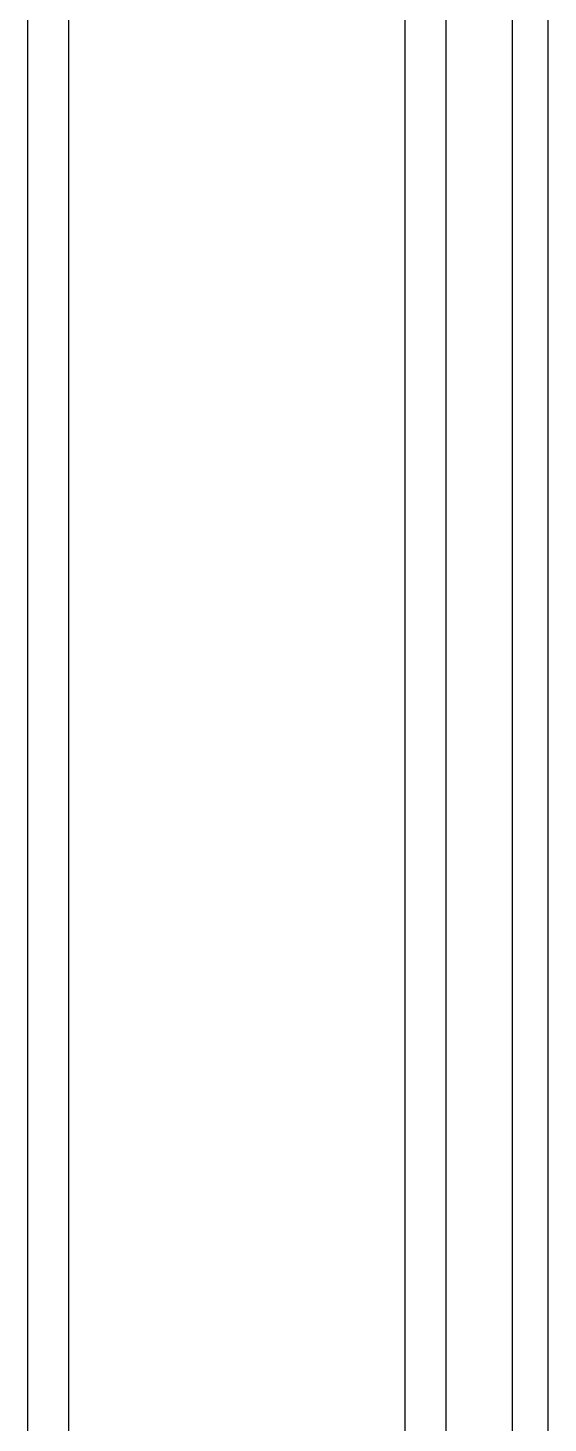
# Model space of a CAD drawing. Extents: x 1031190 to 1725648, y 733081 to 1571294.
# Drawn here: x 1136668 to 1137122, y 1236580 to 1237797 of the extents above; entities that cross this region are included whole.
import ezdxf

# ---------------------------------------------------------------- set-up
doc = ezdxf.new("R2010")
doc.units = 0
doc.header["$LTSCALE"] = 1000
doc.header["$MEASUREMENT"] = 0

msp = doc.modelspace()

# ---------------------------------------------------------------- linework, layer by layer
at = {"linetype": 'Continuous'}
for p, q in [((1137121.8, 1235660.5), (1137121.8, 1238674.2)), ((1137090.6, 1236243.7), (1137090.6, 1238542.7)), ((1136668, 1235399), (1136668, 1238358.6)), ((1136703.6, 1235399), (1136703.6, 1238358.6)), ((1136997.2, 1235399), (1136997.2, 1238358.6)), ((1137032.8, 1235399), (1137032.8, 1238358.6))]:
    msp.add_line(p, q, dxfattribs=at)

doc.saveas('drawing.dxf')
